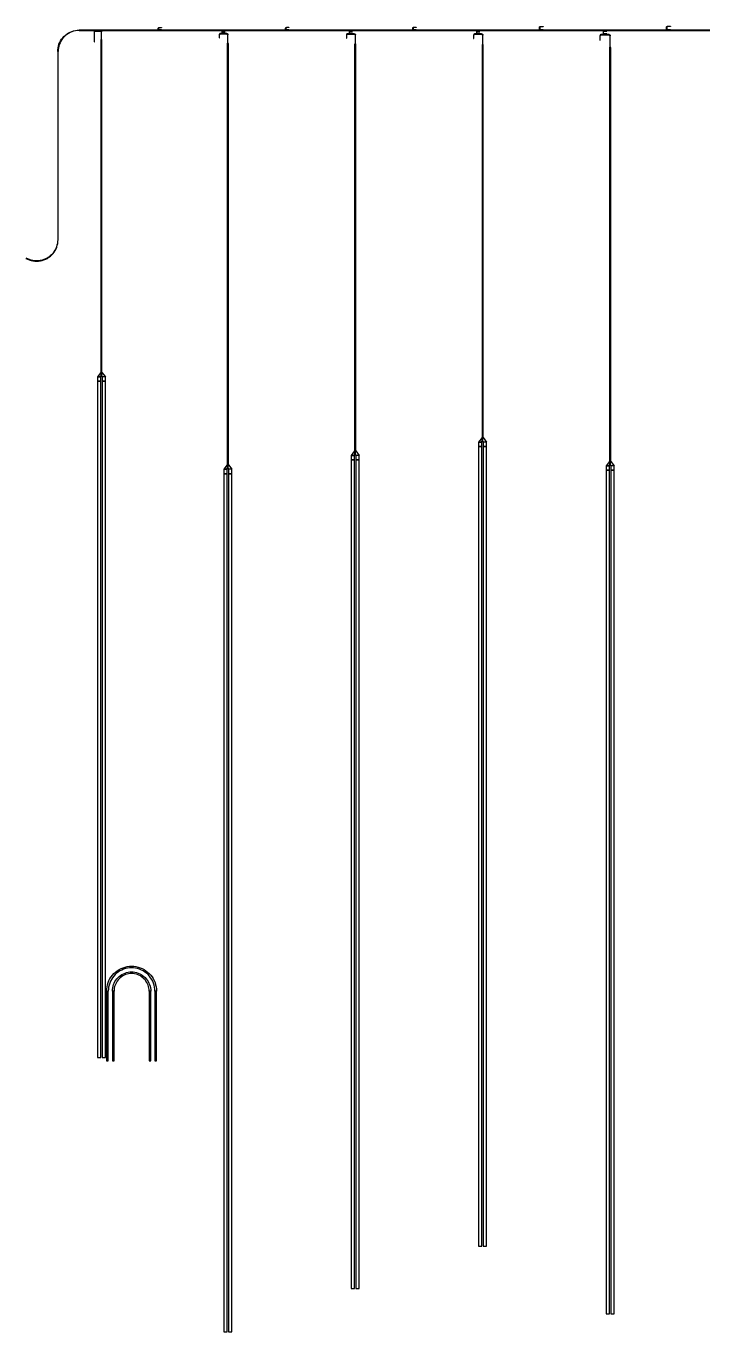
# Model space of a CAD drawing. Extents: x 0 to 42, y 0 to 14.
# Drawn here: x 18.71 to 21.9, y 5.62 to 11.77 of the extents above; entities that cross this region are included whole.
import ezdxf

# ---------------------------------------------------------------- set-up
doc = ezdxf.new("R2010")
doc.units = 0
doc.layers.add('MSgnd', color=3, linetype='CONTINUOUS')

msp = doc.modelspace()

# ---------------------------------------------------------------- linework, layer by layer
at = {"layer": 'MSgnd', "linetype": 'CONTINUOUS'}
for points in [[(18.962, 11.7492), (18.953354, 11.748823), (18.944774, 11.747693), (18.936325, 11.74582), (18.928072, 11.743218), (18.920076, 11.739906), (18.9124, 11.73591), (18.905101, 11.73126), (18.898235, 11.725992), (18.891855, 11.720145), (18.886008, 11.713765), (18.88074, 11.706899), (18.87609, 11.6996), (18.872094, 11.691924), (18.868782, 11.683928), (18.86618, 11.675675), (18.864307, 11.667226), (18.863177, 11.658646), (18.8628, 11.65), (18.8612, 11.65), (18.861584, 11.658785), (18.862731, 11.667504), (18.864635, 11.676089), (18.867279, 11.684476), (18.870644, 11.6926), (18.874705, 11.7004), (18.879429, 11.707817), (18.884783, 11.714793), (18.890724, 11.721276), (18.897207, 11.727217), (18.904183, 11.732571), (18.9116, 11.737295), (18.9194, 11.741356), (18.927524, 11.744721), (18.935911, 11.747365), (18.944496, 11.749269), (18.953215, 11.750416), (18.962, 11.7508), (18.962, 11.7492)], [(18.962, 11.7492), (19.062, 11.7492), (19.062, 11.7508), (18.962, 11.7508), (18.962, 11.7492)], [(19.0341, 11.7429), (19.034115, 11.74324), (19.034159, 11.743577), (19.034233, 11.743909), (19.034335, 11.744234), (19.034465, 11.744548), (19.034623, 11.74485), (19.034805, 11.745137), (19.035012, 11.745407), (19.035242, 11.745658), (19.035493, 11.745888), (19.035763, 11.746095), (19.03605, 11.746277), (19.036352, 11.746435), (19.036666, 11.746565), (19.036991, 11.746667), (19.037323, 11.746741), (19.03766, 11.746785), (19.038, 11.7468), (19.038, 11.7484), (19.037521, 11.748379), (19.037045, 11.748316), (19.036576, 11.748213), (19.036119, 11.748068), (19.035676, 11.747885), (19.03525, 11.747663), (19.034845, 11.747405), (19.034465, 11.747113), (19.034111, 11.746789), (19.033787, 11.746435), (19.033495, 11.746055), (19.033237, 11.74565), (19.033015, 11.745224), (19.032832, 11.744781), (19.032687, 11.744324), (19.032584, 11.743855), (19.032521, 11.743379), (19.0325, 11.7429), (19.0341, 11.7429)], [(19.0325, 11.7429), (19.0325, 11.7059), (19.0341, 11.7059), (19.0341, 11.7429), (19.0325, 11.7429)], [(19.062, 11.7484), (19.038, 11.7484), (19.038, 11.7468), (19.062, 11.7468), (19.062, 11.7484)], [(19.062, 11.7492), (19.662, 11.7492), (19.662, 11.7508), (19.062, 11.7508), (19.062, 11.7492)], [(19.0659, 11.7429), (19.065885, 11.74324), (19.065841, 11.743577), (19.065767, 11.743909), (19.065665, 11.744234), (19.065535, 11.744548), (19.065377, 11.74485), (19.065195, 11.745137), (19.064988, 11.745407), (19.064758, 11.745658), (19.064507, 11.745888), (19.064237, 11.746095), (19.06395, 11.746277), (19.063648, 11.746435), (19.063334, 11.746565), (19.063009, 11.746667), (19.062677, 11.746741), (19.06234, 11.746785), (19.062, 11.7468), (19.062, 11.7484), (19.062479, 11.748379), (19.062955, 11.748316), (19.063424, 11.748213), (19.063881, 11.748068), (19.064324, 11.747885), (19.06475, 11.747663), (19.065155, 11.747405), (19.065535, 11.747113), (19.065889, 11.746789), (19.066213, 11.746435), (19.066505, 11.746055), (19.066763, 11.74565), (19.066985, 11.745224), (19.067168, 11.744781), (19.067313, 11.744324), (19.067416, 11.743855), (19.067479, 11.743379), (19.0675, 11.7429), (19.0659, 11.7429)], [(19.0659, 11.7429), (19.0659, 11.7089), (19.0675, 11.7089), (19.0675, 11.7429), (19.0659, 11.7429)], [(19.340178, 11.762267), (19.339838, 11.762252), (19.339501, 11.762208), (19.339169, 11.762134), (19.338845, 11.762032), (19.33853, 11.761901), (19.338228, 11.761744), (19.337941, 11.761561), (19.337672, 11.761354), (19.337421, 11.761124), (19.337191, 11.760874), (19.336984, 11.760604), (19.336801, 11.760317), (19.336644, 11.760015), (19.336514, 11.759701), (19.336411, 11.759376), (19.336338, 11.759044), (19.336293, 11.758707), (19.336278, 11.758367), (19.334678, 11.758367), (19.334699, 11.758846), (19.334762, 11.759322), (19.334866, 11.75979), (19.33501, 11.760248), (19.335194, 11.760691), (19.335415, 11.761117), (19.335673, 11.761521), (19.335965, 11.761902), (19.336289, 11.762256), (19.336643, 11.76258), (19.337024, 11.762872), (19.337428, 11.76313), (19.337854, 11.763351), (19.338297, 11.763535), (19.338755, 11.763679), (19.339223, 11.763783), (19.339699, 11.763846), (19.340178, 11.763867), (19.340178, 11.762267)], [(19.334678, 11.7574), (19.334678, 11.758367), (19.336278, 11.758367), (19.336278, 11.7574), (19.334678, 11.7574)], [(19.336278, 11.7574), (19.336293, 11.75706), (19.336338, 11.756723), (19.336411, 11.756391), (19.336514, 11.756066), (19.336644, 11.755752), (19.336801, 11.75545), (19.336984, 11.755163), (19.337191, 11.754893), (19.337421, 11.754642), (19.337672, 11.754412), (19.337941, 11.754205), (19.338228, 11.754023), (19.33853, 11.753865), (19.338845, 11.753735), (19.339169, 11.753633), (19.339501, 11.753559), (19.339838, 11.753515), (19.340178, 11.7535), (19.340178, 11.7519), (19.339699, 11.751921), (19.339223, 11.751984), (19.338755, 11.752087), (19.338297, 11.752232), (19.337854, 11.752415), (19.337428, 11.752637), (19.337024, 11.752895), (19.336643, 11.753187), (19.336289, 11.753511), (19.335965, 11.753865), (19.335673, 11.754245), (19.335415, 11.75465), (19.335194, 11.755076), (19.33501, 11.755519), (19.334866, 11.755976), (19.334762, 11.756445), (19.334699, 11.756921), (19.334678, 11.7574), (19.336278, 11.7574)], [(19.340178, 11.763867), (19.349341, 11.763867), (19.349341, 11.762267), (19.340178, 11.762267), (19.340178, 11.763867)], [(19.349341, 11.7519), (19.340178, 11.7519), (19.340178, 11.7535), (19.349341, 11.7535), (19.349341, 11.7519)], [(19.349341, 11.763867), (19.349541, 11.763867), (19.349541, 11.762267), (19.349341, 11.762267), (19.349341, 11.763867)], [(19.349341, 11.7535), (19.349541, 11.7535), (19.349541, 11.7519), (19.349341, 11.7519), (19.349341, 11.7535)], [(19.636171, 11.7426), (19.636186, 11.74294), (19.63623, 11.743277), (19.636304, 11.743609), (19.636406, 11.743934), (19.636536, 11.744248), (19.636693, 11.74455), (19.636876, 11.744837), (19.637083, 11.745107), (19.637313, 11.745358), (19.637564, 11.745588), (19.637834, 11.745795), (19.638121, 11.745977), (19.638423, 11.746135), (19.638737, 11.746265), (19.639061, 11.746367), (19.639394, 11.746441), (19.639731, 11.746485), (19.640071, 11.7465), (19.640071, 11.7481), (19.639591, 11.748079), (19.639116, 11.748016), (19.638647, 11.747913), (19.63819, 11.747768), (19.637746, 11.747585), (19.637321, 11.747363), (19.636916, 11.747105), (19.636535, 11.746813), (19.636182, 11.746489), (19.635858, 11.746135), (19.635565, 11.745755), (19.635308, 11.74535), (19.635086, 11.744924), (19.634902, 11.744481), (19.634758, 11.744024), (19.634654, 11.743555), (19.634592, 11.743079), (19.634571, 11.7426), (19.636171, 11.7426)], [(19.634571, 11.7426), (19.634571, 11.741448), (19.636171, 11.741448), (19.636171, 11.7426), (19.634571, 11.7426)], [(19.640071, 11.737548), (19.639731, 11.737563), (19.639394, 11.737608), (19.639061, 11.737681), (19.638737, 11.737784), (19.638423, 11.737914), (19.638121, 11.738071), (19.637834, 11.738254), (19.637564, 11.738461), (19.637313, 11.738691), (19.637083, 11.738942), (19.636876, 11.739212), (19.636693, 11.739498), (19.636536, 11.7398), (19.636406, 11.740115), (19.636304, 11.740439), (19.63623, 11.740771), (19.636186, 11.741109), (19.636171, 11.741448), (19.634571, 11.741448), (19.634592, 11.740969), (19.634654, 11.740493), (19.634758, 11.740025), (19.634902, 11.739567), (19.635086, 11.739124), (19.635308, 11.738698), (19.635565, 11.738294), (19.635858, 11.737913), (19.636182, 11.737559), (19.636535, 11.737235), (19.636916, 11.736943), (19.637321, 11.736685), (19.637746, 11.736464), (19.63819, 11.73628), (19.638647, 11.736136), (19.639116, 11.736032), (19.639591, 11.735969), (19.640071, 11.735948), (19.640071, 11.737548)], [(19.649341, 11.7481), (19.640071, 11.7481), (19.640071, 11.7465), (19.649341, 11.7465), (19.649341, 11.7481)], [(19.649341, 11.7465), (19.649541, 11.7465), (19.649541, 11.7481), (19.649341, 11.7481), (19.649341, 11.7465)], [(19.662, 11.7492), (20.262, 11.7492), (20.262, 11.7508), (19.662, 11.7508), (19.662, 11.7492)], [(19.939564, 11.762737), (19.939225, 11.762722), (19.938887, 11.762677), (19.938555, 11.762604), (19.938231, 11.762501), (19.937916, 11.762371), (19.937614, 11.762214), (19.937327, 11.762031), (19.937058, 11.761824), (19.936807, 11.761594), (19.936577, 11.761343), (19.93637, 11.761074), (19.936187, 11.760787), (19.93603, 11.760485), (19.9359, 11.76017), (19.935797, 11.759846), (19.935724, 11.759514), (19.935679, 11.759176), (19.935664, 11.758837), (19.934064, 11.758837), (19.934085, 11.759316), (19.934148, 11.759792), (19.934252, 11.76026), (19.934396, 11.760718), (19.93458, 11.761161), (19.934801, 11.761587), (19.935059, 11.761991), (19.935351, 11.762372), (19.935675, 11.762726), (19.936029, 11.76305), (19.93641, 11.763342), (19.936814, 11.7636), (19.93724, 11.763821), (19.937683, 11.764005), (19.938141, 11.764149), (19.938609, 11.764253), (19.939085, 11.764316), (19.939564, 11.764337), (19.939564, 11.762737)], [(19.934064, 11.7574), (19.934064, 11.758837), (19.935664, 11.758837), (19.935664, 11.7574), (19.934064, 11.7574)], [(19.935664, 11.7574), (19.935679, 11.75706), (19.935724, 11.756723), (19.935797, 11.756391), (19.9359, 11.756066), (19.93603, 11.755752), (19.936187, 11.75545), (19.93637, 11.755163), (19.936577, 11.754893), (19.936807, 11.754642), (19.937058, 11.754412), (19.937327, 11.754205), (19.937614, 11.754023), (19.937916, 11.753865), (19.938231, 11.753735), (19.938555, 11.753633), (19.938887, 11.753559), (19.939225, 11.753515), (19.939564, 11.7535), (19.939564, 11.7519), (19.939085, 11.751921), (19.938609, 11.751984), (19.938141, 11.752087), (19.937683, 11.752232), (19.93724, 11.752415), (19.936814, 11.752637), (19.93641, 11.752895), (19.936029, 11.753187), (19.935675, 11.753511), (19.935351, 11.753865), (19.935059, 11.754245), (19.934801, 11.75465), (19.93458, 11.755076), (19.934396, 11.755519), (19.934252, 11.755976), (19.934148, 11.756445), (19.934085, 11.756921), (19.934064, 11.7574), (19.935664, 11.7574)], [(19.939564, 11.764337), (19.949001, 11.764337), (19.949001, 11.762737), (19.939564, 11.762737), (19.939564, 11.764337)], [(19.949001, 11.7519), (19.939564, 11.7519), (19.939564, 11.7535), (19.949001, 11.7535), (19.949001, 11.7519)], [(19.949001, 11.764337), (19.949201, 11.764337), (19.949201, 11.762737), (19.949001, 11.762737), (19.949001, 11.764337)], [(19.949001, 11.7535), (19.949201, 11.7535), (19.949201, 11.7519), (19.949001, 11.7519), (19.949001, 11.7535)], [(20.235434, 11.7426), (20.235449, 11.74294), (20.235493, 11.743277), (20.235567, 11.743609), (20.235669, 11.743934), (20.235799, 11.744248), (20.235956, 11.74455), (20.236139, 11.744837), (20.236346, 11.745107), (20.236576, 11.745358), (20.236827, 11.745588), (20.237097, 11.745795), (20.237384, 11.745977), (20.237686, 11.746135), (20.238, 11.746265), (20.238325, 11.746367), (20.238657, 11.746441), (20.238994, 11.746485), (20.239334, 11.7465), (20.239334, 11.7481), (20.238855, 11.748079), (20.238379, 11.748016), (20.23791, 11.747913), (20.237453, 11.747768), (20.23701, 11.747585), (20.236584, 11.747363), (20.236179, 11.747105), (20.235799, 11.746813), (20.235445, 11.746489), (20.235121, 11.746135), (20.234829, 11.745755), (20.234571, 11.74535), (20.234349, 11.744924), (20.234166, 11.744481), (20.234021, 11.744024), (20.233918, 11.743555), (20.233855, 11.743079), (20.233834, 11.7426), (20.235434, 11.7426)], [(20.233834, 11.7426), (20.233834, 11.740768), (20.235434, 11.740768), (20.235434, 11.7426), (20.233834, 11.7426)], [(20.239334, 11.736868), (20.238994, 11.736883), (20.238657, 11.736927), (20.238325, 11.737001), (20.238, 11.737103), (20.237686, 11.737233), (20.237384, 11.73739), (20.237097, 11.737573), (20.236827, 11.73778), (20.236576, 11.73801), (20.236346, 11.738261), (20.236139, 11.738531), (20.235956, 11.738818), (20.235799, 11.73912), (20.235669, 11.739434), (20.235567, 11.739758), (20.235493, 11.740091), (20.235449, 11.740428), (20.235434, 11.740768), (20.233834, 11.740768), (20.233855, 11.740288), (20.233918, 11.739813), (20.234021, 11.739344), (20.234166, 11.738887), (20.234349, 11.738443), (20.234571, 11.738018), (20.234829, 11.737613), (20.235121, 11.737232), (20.235445, 11.736879), (20.235799, 11.736555), (20.236179, 11.736262), (20.236584, 11.736005), (20.23701, 11.735783), (20.237453, 11.735599), (20.23791, 11.735455), (20.238379, 11.735351), (20.238855, 11.735289), (20.239334, 11.735268), (20.239334, 11.736868)], [(20.249001, 11.7481), (20.239334, 11.7481), (20.239334, 11.7465), (20.249001, 11.7465), (20.249001, 11.7481)], [(20.249001, 11.7465), (20.249201, 11.7465), (20.249201, 11.7481), (20.249001, 11.7481), (20.249001, 11.7465)], [(20.262, 11.7492), (20.862, 11.7492), (20.862, 11.7508), (20.262, 11.7508), (20.262, 11.7492)], [(20.538661, 11.763654), (20.538321, 11.763639), (20.537984, 11.763594), (20.537652, 11.763521), (20.537327, 11.763418), (20.537013, 11.763288), (20.536711, 11.763131), (20.536424, 11.762948), (20.536154, 11.762741), (20.535903, 11.762511), (20.535673, 11.76226), (20.535466, 11.761991), (20.535283, 11.761704), (20.535126, 11.761402), (20.534996, 11.761087), (20.534894, 11.760763), (20.53482, 11.760431), (20.534776, 11.760093), (20.534761, 11.759754), (20.533161, 11.759754), (20.533182, 11.760233), (20.533245, 11.760709), (20.533348, 11.761177), (20.533493, 11.761635), (20.533676, 11.762078), (20.533898, 11.762504), (20.534156, 11.762908), (20.534448, 11.763289), (20.534772, 11.763643), (20.535126, 11.763967), (20.535506, 11.764259), (20.535911, 11.764517), (20.536337, 11.764738), (20.53678, 11.764922), (20.537237, 11.765066), (20.537706, 11.76517), (20.538182, 11.765233), (20.538661, 11.765254), (20.538661, 11.763654)], [(20.533161, 11.7574), (20.533161, 11.759754), (20.534761, 11.759754), (20.534761, 11.7574), (20.533161, 11.7574)], [(20.534761, 11.7574), (20.534776, 11.75706), (20.53482, 11.756723), (20.534894, 11.756391), (20.534996, 11.756066), (20.535126, 11.755752), (20.535283, 11.75545), (20.535466, 11.755163), (20.535673, 11.754893), (20.535903, 11.754642), (20.536154, 11.754412), (20.536424, 11.754205), (20.536711, 11.754023), (20.537013, 11.753865), (20.537327, 11.753735), (20.537652, 11.753633), (20.537984, 11.753559), (20.538321, 11.753515), (20.538661, 11.7535), (20.538661, 11.7519), (20.538182, 11.751921), (20.537706, 11.751984), (20.537237, 11.752087), (20.53678, 11.752232), (20.536337, 11.752415), (20.535911, 11.752637), (20.535506, 11.752895), (20.535126, 11.753187), (20.534772, 11.753511), (20.534448, 11.753865), (20.534156, 11.754245), (20.533898, 11.75465), (20.533676, 11.755076), (20.533493, 11.755519), (20.533348, 11.755976), (20.533245, 11.756445), (20.533182, 11.756921), (20.533161, 11.7574), (20.534761, 11.7574)], [(20.538661, 11.765254), (20.548632, 11.765254), (20.548632, 11.763654), (20.538661, 11.763654), (20.538661, 11.765254)], [(20.548632, 11.7519), (20.538661, 11.7519), (20.538661, 11.7535), (20.548632, 11.7535), (20.548632, 11.7519)], [(20.548632, 11.765254), (20.548832, 11.765254), (20.548832, 11.763654), (20.548632, 11.763654), (20.548632, 11.765254)], [(20.548632, 11.7535), (20.548832, 11.7535), (20.548832, 11.7519), (20.548632, 11.7519), (20.548632, 11.7535)], [(20.834634, 11.7426), (20.834649, 11.74294), (20.834694, 11.743277), (20.834767, 11.743609), (20.834869, 11.743934), (20.835, 11.744248), (20.835157, 11.74455), (20.83534, 11.744837), (20.835547, 11.745107), (20.835777, 11.745358), (20.836027, 11.745588), (20.836297, 11.745795), (20.836584, 11.745977), (20.836886, 11.746135), (20.8372, 11.746265), (20.837525, 11.746367), (20.837857, 11.746441), (20.838194, 11.746485), (20.838534, 11.7465), (20.838534, 11.7481), (20.838055, 11.748079), (20.837579, 11.748016), (20.837111, 11.747913), (20.836653, 11.747768), (20.83621, 11.747585), (20.835784, 11.747363), (20.83538, 11.747105), (20.834999, 11.746813), (20.834645, 11.746489), (20.834321, 11.746135), (20.834029, 11.745755), (20.833771, 11.74535), (20.83355, 11.744924), (20.833366, 11.744481), (20.833222, 11.744024), (20.833118, 11.743555), (20.833055, 11.743079), (20.833034, 11.7426), (20.834634, 11.7426)], [(20.833034, 11.7426), (20.833034, 11.740029), (20.834634, 11.740029), (20.834634, 11.7426), (20.833034, 11.7426)], [(20.838534, 11.736129), (20.838194, 11.736144), (20.837857, 11.736188), (20.837525, 11.736262), (20.8372, 11.736364), (20.836886, 11.736494), (20.836584, 11.736651), (20.836297, 11.736834), (20.836027, 11.737041), (20.835777, 11.737271), (20.835547, 11.737522), (20.83534, 11.737792), (20.835157, 11.738079), (20.835, 11.738381), (20.834869, 11.738695), (20.834767, 11.73902), (20.834694, 11.739352), (20.834649, 11.739689), (20.834634, 11.740029), (20.833034, 11.740029), (20.833055, 11.73955), (20.833118, 11.739074), (20.833222, 11.738605), (20.833366, 11.738148), (20.83355, 11.737705), (20.833771, 11.737279), (20.834029, 11.736874), (20.834321, 11.736494), (20.834645, 11.73614), (20.834999, 11.735816), (20.83538, 11.735524), (20.835784, 11.735266), (20.83621, 11.735044), (20.836653, 11.734861), (20.837111, 11.734716), (20.837579, 11.734613), (20.838055, 11.73455), (20.838534, 11.734529), (20.838534, 11.736129)], [(20.848632, 11.7481), (20.838534, 11.7481), (20.838534, 11.7465), (20.848632, 11.7465), (20.848632, 11.7481)], [(20.848632, 11.7465), (20.848832, 11.7465), (20.848832, 11.7481), (20.848632, 11.7481), (20.848632, 11.7465)], [(20.862, 11.7492), (21.462, 11.7492), (21.462, 11.7508), (20.862, 11.7508), (20.862, 11.7492)], [(21.135098, 11.766905), (21.134758, 11.76689), (21.134421, 11.766845), (21.134089, 11.766772), (21.133764, 11.766669), (21.13345, 11.766539), (21.133148, 11.766382), (21.132861, 11.766199), (21.132591, 11.765992), (21.132341, 11.765762), (21.132111, 11.765512), (21.131904, 11.765242), (21.131721, 11.764955), (21.131564, 11.764653), (21.131433, 11.764339), (21.131331, 11.764014), (21.131257, 11.763682), (21.131213, 11.763345), (21.131198, 11.763005), (21.129598, 11.763005), (21.129619, 11.763484), (21.129682, 11.76396), (21.129786, 11.764428), (21.12993, 11.764886), (21.130114, 11.765329), (21.130335, 11.765755), (21.130593, 11.766159), (21.130885, 11.76654), (21.131209, 11.766894), (21.131563, 11.767218), (21.131944, 11.76751), (21.132348, 11.767768), (21.132774, 11.767989), (21.133217, 11.768173), (21.133675, 11.768317), (21.134143, 11.768421), (21.134619, 11.768484), (21.135098, 11.768505), (21.135098, 11.766905)], [(21.129598, 11.7574), (21.129598, 11.763005), (21.131198, 11.763005), (21.131198, 11.7574), (21.129598, 11.7574)], [(21.131198, 11.7574), (21.131213, 11.75706), (21.131257, 11.756723), (21.131331, 11.756391), (21.131433, 11.756066), (21.131564, 11.755752), (21.131721, 11.75545), (21.131904, 11.755163), (21.132111, 11.754893), (21.132341, 11.754642), (21.132591, 11.754412), (21.132861, 11.754205), (21.133148, 11.754023), (21.13345, 11.753865), (21.133764, 11.753735), (21.134089, 11.753633), (21.134421, 11.753559), (21.134758, 11.753515), (21.135098, 11.7535), (21.135098, 11.7519), (21.134619, 11.751921), (21.134143, 11.751984), (21.133675, 11.752087), (21.133217, 11.752232), (21.132774, 11.752415), (21.132348, 11.752637), (21.131944, 11.752895), (21.131563, 11.753187), (21.131209, 11.753511), (21.130885, 11.753865), (21.130593, 11.754245), (21.130335, 11.75465), (21.130114, 11.755076), (21.12993, 11.755519), (21.129786, 11.755976), (21.129682, 11.756445), (21.129619, 11.756921), (21.129598, 11.7574), (21.131198, 11.7574)], [(21.135098, 11.768505), (21.146963, 11.768505), (21.146963, 11.766905), (21.135098, 11.766905), (21.135098, 11.768505)], [(21.146963, 11.7519), (21.135098, 11.7519), (21.135098, 11.7535), (21.146963, 11.7535), (21.146963, 11.7519)], [(21.146963, 11.768505), (21.147163, 11.768505), (21.147163, 11.766905), (21.146963, 11.766905), (21.146963, 11.768505)], [(21.146963, 11.7535), (21.147163, 11.7535), (21.147163, 11.7519), (21.146963, 11.7519), (21.146963, 11.7535)], [(21.431021, 11.7426), (21.431036, 11.74294), (21.43108, 11.743277), (21.431154, 11.743609), (21.431256, 11.743934), (21.431386, 11.744248), (21.431543, 11.74455), (21.431726, 11.744837), (21.431933, 11.745107), (21.432163, 11.745358), (21.432414, 11.745588), (21.432684, 11.745795), (21.432971, 11.745977), (21.433273, 11.746135), (21.433587, 11.746265), (21.433911, 11.746367), (21.434244, 11.746441), (21.434581, 11.746485), (21.434921, 11.7465), (21.434921, 11.7481), (21.434441, 11.748079), (21.433966, 11.748016), (21.433497, 11.747913), (21.43304, 11.747768), (21.432596, 11.747585), (21.432171, 11.747363), (21.431766, 11.747105), (21.431385, 11.746813), (21.431032, 11.746489), (21.430708, 11.746135), (21.430415, 11.745755), (21.430158, 11.74535), (21.429936, 11.744924), (21.429752, 11.744481), (21.429608, 11.744024), (21.429504, 11.743555), (21.429442, 11.743079), (21.429421, 11.7426), (21.431021, 11.7426)], [(21.429421, 11.7426), (21.429421, 11.736691), (21.431021, 11.736691), (21.431021, 11.7426), (21.429421, 11.7426)], [(21.446963, 11.7481), (21.434921, 11.7481), (21.434921, 11.7465), (21.446963, 11.7465), (21.446963, 11.7481)], [(21.446963, 11.7465), (21.447163, 11.7465), (21.447163, 11.7481), (21.446963, 11.7481), (21.446963, 11.7465)], [(21.462, 11.7492), (22.062, 11.7492), (22.062, 11.7508), (21.462, 11.7508), (21.462, 11.7492)], [(21.733591, 11.768246), (21.733251, 11.768231), (21.732914, 11.768187), (21.732581, 11.768113), (21.732257, 11.768011), (21.731943, 11.767881), (21.731641, 11.767724), (21.731354, 11.767541), (21.731084, 11.767334), (21.730833, 11.767104), (21.730603, 11.766853), (21.730396, 11.766583), (21.730213, 11.766296), (21.730056, 11.765994), (21.729926, 11.76568), (21.729824, 11.765356), (21.72975, 11.765023), (21.729706, 11.764686), (21.729691, 11.764346), (21.728091, 11.764346), (21.728112, 11.764826), (21.728174, 11.765301), (21.728278, 11.76577), (21.728422, 11.766227), (21.728606, 11.766671), (21.728828, 11.767096), (21.729085, 11.767501), (21.729378, 11.767882), (21.729702, 11.768235), (21.730055, 11.768559), (21.730436, 11.768852), (21.730841, 11.769109), (21.731266, 11.769331), (21.73171, 11.769515), (21.732167, 11.769659), (21.732636, 11.769763), (21.733111, 11.769825), (21.733591, 11.769846), (21.733591, 11.768246)], [(21.728091, 11.7574), (21.728091, 11.764346), (21.729691, 11.764346), (21.729691, 11.7574), (21.728091, 11.7574)], [(21.729691, 11.7574), (21.729706, 11.75706), (21.72975, 11.756723), (21.729824, 11.756391), (21.729926, 11.756066), (21.730056, 11.755752), (21.730213, 11.75545), (21.730396, 11.755163), (21.730603, 11.754893), (21.730833, 11.754642), (21.731084, 11.754412), (21.731354, 11.754205), (21.731641, 11.754023), (21.731943, 11.753865), (21.732257, 11.753735), (21.732581, 11.753633), (21.732914, 11.753559), (21.733251, 11.753515), (21.733591, 11.7535), (21.733591, 11.7519), (21.733111, 11.751921), (21.732636, 11.751984), (21.732167, 11.752087), (21.73171, 11.752232), (21.731266, 11.752415), (21.730841, 11.752637), (21.730436, 11.752895), (21.730055, 11.753187), (21.729702, 11.753511), (21.729378, 11.753865), (21.729085, 11.754245), (21.728828, 11.75465), (21.728606, 11.755076), (21.728422, 11.755519), (21.728278, 11.755976), (21.728174, 11.756445), (21.728112, 11.756921), (21.728091, 11.7574), (21.729691, 11.7574)], [(21.733591, 11.769846), (21.746237, 11.769846), (21.746237, 11.768246), (21.733591, 11.768246), (21.733591, 11.769846)], [(21.746237, 11.7519), (21.733591, 11.7519), (21.733591, 11.7535), (21.746237, 11.7535), (21.746237, 11.7519)], [(21.746237, 11.769846), (21.746437, 11.769846), (21.746437, 11.768246), (21.746237, 11.768246), (21.746237, 11.769846)], [(21.746237, 11.7535), (21.746437, 11.7535), (21.746437, 11.7519), (21.746237, 11.7519), (21.746237, 11.7535)], [(19.0325, 11.7059), (19.0325, 11.6959), (19.0341, 11.6959), (19.0341, 11.7059), (19.0325, 11.7059)], [(19.0659, 11.7089), (19.0637, 11.7039), (19.0697, 11.7039), (19.0675, 11.7089), (19.0659, 11.7089)], [(19.0637, 11.7039), (19.0637, 11.6969), (19.0697, 11.6969), (19.0697, 11.7039), (19.0637, 11.7039)], [(19.0637, 11.6969), (19.0637, 10.140095), (19.0697, 10.140095), (19.0697, 11.6969), (19.0637, 11.6969)], [(19.0657, 11.7039), (19.0657, 11.6969), (19.0677, 11.6969), (19.0677, 11.7039), (19.0657, 11.7039)], [(19.0659, 11.7089), (19.0658, 11.7039), (19.0676, 11.7039), (19.0675, 11.7089), (19.0659, 11.7089)], [(19.623512, 11.729348), (19.623527, 11.729688), (19.623572, 11.730026), (19.623645, 11.730358), (19.623747, 11.730682), (19.623878, 11.730997), (19.624035, 11.731298), (19.624218, 11.731585), (19.624425, 11.731855), (19.624655, 11.732106), (19.624905, 11.732336), (19.625175, 11.732543), (19.625462, 11.732726), (19.625764, 11.732883), (19.626078, 11.733013), (19.626403, 11.733116), (19.626735, 11.733189), (19.627072, 11.733234), (19.627412, 11.733248), (19.627412, 11.734848), (19.626933, 11.734828), (19.626457, 11.734765), (19.625989, 11.734661), (19.625531, 11.734517), (19.625088, 11.734333), (19.624662, 11.734112), (19.624258, 11.733854), (19.623877, 11.733562), (19.623523, 11.733238), (19.623199, 11.732884), (19.622907, 11.732503), (19.622649, 11.732098), (19.622428, 11.731673), (19.622244, 11.73123), (19.6221, 11.730772), (19.621996, 11.730304), (19.621933, 11.729828), (19.621912, 11.729348), (19.623512, 11.729348)], [(19.621912, 11.729348), (19.621912, 11.724202), (19.623512, 11.724202), (19.623512, 11.729348), (19.621912, 11.729348)], [(19.621912, 11.724202), (19.621912, 11.714202), (19.623512, 11.714202), (19.623512, 11.724202), (19.621912, 11.724202)], [(19.649341, 11.734848), (19.627412, 11.734848), (19.627412, 11.733248), (19.649341, 11.733248), (19.649341, 11.734848)], [(19.640071, 11.735948), (19.649341, 11.735948), (19.649341, 11.737548), (19.640071, 11.737548), (19.640071, 11.735948)], [(19.649341, 11.735948), (19.649541, 11.735948), (19.649541, 11.737548), (19.649341, 11.737548), (19.649341, 11.735948)], [(19.649341, 11.733248), (19.6573, 11.733248), (19.6573, 11.734848), (19.649341, 11.734848), (19.649341, 11.733248)], [(19.6612, 11.729348), (19.661185, 11.729688), (19.661141, 11.730026), (19.661067, 11.730358), (19.660965, 11.730682), (19.660835, 11.730997), (19.660677, 11.731298), (19.660495, 11.731585), (19.660288, 11.731855), (19.660058, 11.732106), (19.659807, 11.732336), (19.659537, 11.732543), (19.65925, 11.732726), (19.658948, 11.732883), (19.658634, 11.733013), (19.658309, 11.733116), (19.657977, 11.733189), (19.65764, 11.733234), (19.6573, 11.733248), (19.6573, 11.734848), (19.657779, 11.734828), (19.658255, 11.734765), (19.658724, 11.734661), (19.659181, 11.734517), (19.659624, 11.734333), (19.66005, 11.734112), (19.660455, 11.733854), (19.660835, 11.733562), (19.661189, 11.733238), (19.661513, 11.732884), (19.661805, 11.732503), (19.662063, 11.732098), (19.662285, 11.731673), (19.662468, 11.73123), (19.662613, 11.730772), (19.662716, 11.730304), (19.662779, 11.729828), (19.6628, 11.729348), (19.6612, 11.729348)], [(19.6612, 11.690693), (19.659, 11.685693), (19.665, 11.685693), (19.6628, 11.690693), (19.6612, 11.690693)], [(19.659, 11.685693), (19.659, 11.678693), (19.665, 11.678693), (19.665, 11.685693), (19.659, 11.685693)], [(19.659, 11.678693), (19.659, 9.705286), (19.665, 9.705286), (19.665, 11.678693), (19.659, 11.678693)], [(19.661, 11.685693), (19.661, 11.678693), (19.663, 11.678693), (19.663, 11.685693), (19.661, 11.685693)], [(19.6612, 11.690693), (19.6611, 11.685693), (19.6629, 11.685693), (19.6628, 11.690693), (19.6612, 11.690693)], [(19.6612, 11.729348), (19.6612, 11.690693), (19.6628, 11.690693), (19.6628, 11.729348), (19.6612, 11.729348)], [(20.222435, 11.728668), (20.22245, 11.729008), (20.222494, 11.729345), (20.222568, 11.729677), (20.22267, 11.730002), (20.222801, 11.730316), (20.222958, 11.730618), (20.22314, 11.730905), (20.223348, 11.731175), (20.223577, 11.731426), (20.223828, 11.731655), (20.224098, 11.731862), (20.224385, 11.732045), (20.224687, 11.732202), (20.225001, 11.732333), (20.225326, 11.732435), (20.225658, 11.732509), (20.225995, 11.732553), (20.226335, 11.732568), (20.226335, 11.734168), (20.225856, 11.734147), (20.22538, 11.734084), (20.224912, 11.73398), (20.224454, 11.733836), (20.224011, 11.733652), (20.223585, 11.733431), (20.22318, 11.733173), (20.2228, 11.732881), (20.222446, 11.732557), (20.222122, 11.732203), (20.22183, 11.731822), (20.221572, 11.731418), (20.22135, 11.730992), (20.221167, 11.730549), (20.221023, 11.730091), (20.220919, 11.729623), (20.220856, 11.729147), (20.220835, 11.728668), (20.222435, 11.728668)], [(20.220835, 11.728668), (20.220835, 11.722785), (20.222435, 11.722785), (20.222435, 11.728668), (20.220835, 11.728668)], [(20.220835, 11.722785), (20.220835, 11.712785), (20.222435, 11.712785), (20.222435, 11.722785), (20.220835, 11.722785)], [(20.249001, 11.734168), (20.226335, 11.734168), (20.226335, 11.732568), (20.249001, 11.732568), (20.249001, 11.734168)], [(20.239334, 11.735268), (20.249001, 11.735268), (20.249001, 11.736868), (20.239334, 11.736868), (20.239334, 11.735268)], [(20.249001, 11.735268), (20.249201, 11.735268), (20.249201, 11.736868), (20.249001, 11.736868), (20.249001, 11.735268)], [(20.249001, 11.732568), (20.2573, 11.732568), (20.2573, 11.734168), (20.249001, 11.734168), (20.249001, 11.732568)], [(20.2612, 11.728668), (20.261185, 11.729008), (20.261141, 11.729345), (20.261067, 11.729677), (20.260965, 11.730002), (20.260835, 11.730316), (20.260677, 11.730618), (20.260495, 11.730905), (20.260288, 11.731175), (20.260058, 11.731426), (20.259807, 11.731655), (20.259537, 11.731862), (20.25925, 11.732045), (20.258948, 11.732202), (20.258634, 11.732333), (20.258309, 11.732435), (20.257977, 11.732509), (20.25764, 11.732553), (20.2573, 11.732568), (20.2573, 11.734168), (20.257779, 11.734147), (20.258255, 11.734084), (20.258724, 11.73398), (20.259181, 11.733836), (20.259624, 11.733652), (20.26005, 11.733431), (20.260455, 11.733173), (20.260835, 11.732881), (20.261189, 11.732557), (20.261513, 11.732203), (20.261805, 11.731822), (20.262063, 11.731418), (20.262285, 11.730992), (20.262468, 11.730549), (20.262613, 11.730091), (20.262716, 11.729623), (20.262779, 11.729147), (20.2628, 11.728668), (20.2612, 11.728668)], [(20.2612, 11.688142), (20.259, 11.683142), (20.265, 11.683142), (20.2628, 11.688142), (20.2612, 11.688142)], [(20.259, 11.683142), (20.259, 11.676142), (20.265, 11.676142), (20.265, 11.683142), (20.259, 11.683142)], [(20.261, 11.683142), (20.261, 11.676142), (20.263, 11.676142), (20.263, 11.683142), (20.261, 11.683142)], [(20.2612, 11.688142), (20.2611, 11.683142), (20.2629, 11.683142), (20.2628, 11.688142), (20.2612, 11.688142)], [(20.2612, 11.728668), (20.2612, 11.688142), (20.2628, 11.688142), (20.2628, 11.728668), (20.2612, 11.728668)], [(20.821266, 11.727929), (20.821281, 11.728269), (20.821325, 11.728606), (20.821399, 11.728938), (20.821501, 11.729263), (20.821631, 11.729577), (20.821789, 11.729879), (20.821971, 11.730166), (20.822178, 11.730436), (20.822408, 11.730687), (20.822659, 11.730917), (20.822929, 11.731124), (20.823216, 11.731306), (20.823518, 11.731464), (20.823832, 11.731594), (20.824157, 11.731696), (20.824489, 11.73177), (20.824826, 11.731814), (20.825166, 11.731829), (20.825166, 11.733429), (20.824687, 11.733408), (20.824211, 11.733345), (20.823743, 11.733242), (20.823285, 11.733097), (20.822842, 11.732914), (20.822416, 11.732692), (20.822011, 11.732434), (20.821631, 11.732142), (20.821277, 11.731818), (20.820953, 11.731464), (20.820661, 11.731084), (20.820403, 11.730679), (20.820181, 11.730253), (20.819998, 11.72981), (20.819853, 11.729352), (20.81975, 11.728884), (20.819687, 11.728408), (20.819666, 11.727929), (20.821266, 11.727929)], [(20.819666, 11.727929), (20.819666, 11.721246), (20.821266, 11.721246), (20.821266, 11.727929), (20.819666, 11.727929)], [(20.819666, 11.721246), (20.819666, 11.711246), (20.821266, 11.711246), (20.821266, 11.721246), (20.819666, 11.721246)], [(20.848632, 11.733429), (20.825166, 11.733429), (20.825166, 11.731829), (20.848632, 11.731829), (20.848632, 11.733429)], [(20.838534, 11.734529), (20.848632, 11.734529), (20.848632, 11.736129), (20.838534, 11.736129), (20.838534, 11.734529)], [(20.848632, 11.734529), (20.848832, 11.734529), (20.848832, 11.736129), (20.848632, 11.736129), (20.848632, 11.734529)], [(20.848632, 11.731829), (20.8573, 11.731829), (20.8573, 11.733429), (20.848632, 11.733429), (20.848632, 11.731829)], [(20.8612, 11.727929), (20.861185, 11.728269), (20.861141, 11.728606), (20.861067, 11.728938), (20.860965, 11.729263), (20.860835, 11.729577), (20.860677, 11.729879), (20.860495, 11.730166), (20.860288, 11.730436), (20.860058, 11.730687), (20.859807, 11.730917), (20.859537, 11.731124), (20.85925, 11.731306), (20.858948, 11.731464), (20.858634, 11.731594), (20.858309, 11.731696), (20.857977, 11.73177), (20.85764, 11.731814), (20.8573, 11.731829), (20.8573, 11.733429), (20.857779, 11.733408), (20.858255, 11.733345), (20.858724, 11.733242), (20.859181, 11.733097), (20.859624, 11.732914), (20.86005, 11.732692), (20.860455, 11.732434), (20.860835, 11.732142), (20.861189, 11.731818), (20.861513, 11.731464), (20.861805, 11.731084), (20.862063, 11.730679), (20.862285, 11.730253), (20.862468, 11.72981), (20.862613, 11.729352), (20.862716, 11.728884), (20.862779, 11.728408), (20.8628, 11.727929), (20.8612, 11.727929)], [(20.8612, 11.685374), (20.859, 11.680374), (20.865, 11.680374), (20.8628, 11.685374), (20.8612, 11.685374)], [(20.859, 11.680374), (20.859, 11.673374), (20.865, 11.673374), (20.865, 11.680374), (20.859, 11.680374)], [(20.861, 11.680374), (20.861, 11.673374), (20.863, 11.673374), (20.863, 11.680374), (20.861, 11.680374)], [(20.8612, 11.685374), (20.8611, 11.680374), (20.8629, 11.680374), (20.8628, 11.685374), (20.8612, 11.685374)], [(20.8612, 11.727929), (20.8612, 11.685374), (20.8628, 11.685374), (20.8628, 11.727929), (20.8612, 11.727929)], [(21.415983, 11.724591), (21.415998, 11.724931), (21.416043, 11.725268), (21.416116, 11.7256), (21.416219, 11.725925), (21.416349, 11.726239), (21.416506, 11.726541), (21.416689, 11.726828), (21.416896, 11.727098), (21.417126, 11.727348), (21.417377, 11.727578), (21.417646, 11.727785), (21.417933, 11.727968), (21.418235, 11.728125), (21.41855, 11.728256), (21.418874, 11.728358), (21.419206, 11.728431), (21.419544, 11.728476), (21.419883, 11.728491), (21.419883, 11.730091), (21.419404, 11.73007), (21.418928, 11.730007), (21.41846, 11.729903), (21.418002, 11.729759), (21.417559, 11.729575), (21.417133, 11.729354), (21.416729, 11.729096), (21.416348, 11.728804), (21.415994, 11.72848), (21.41567, 11.728126), (21.415378, 11.727745), (21.41512, 11.727341), (21.414899, 11.726915), (21.414715, 11.726472), (21.414571, 11.726014), (21.414467, 11.725546), (21.414404, 11.72507), (21.414383, 11.724591), (21.415983, 11.724591)], [(21.414383, 11.724591), (21.414383, 11.714294), (21.415983, 11.714294), (21.415983, 11.724591), (21.414383, 11.724591)], [(21.414383, 11.714294), (21.414383, 11.704294), (21.415983, 11.704294), (21.415983, 11.714294), (21.414383, 11.714294)], [(21.446963, 11.730091), (21.419883, 11.730091), (21.419883, 11.728491), (21.446963, 11.728491), (21.446963, 11.730091)], [(21.434921, 11.732791), (21.434581, 11.732806), (21.434244, 11.73285), (21.433911, 11.732924), (21.433587, 11.733026), (21.433273, 11.733156), (21.432971, 11.733313), (21.432684, 11.733496), (21.432414, 11.733703), (21.432163, 11.733933), (21.431933, 11.734184), (21.431726, 11.734454), (21.431543, 11.734741), (21.431386, 11.735042), (21.431256, 11.735357), (21.431154, 11.735681), (21.43108, 11.736013), (21.431036, 11.736351), (21.431021, 11.736691), (21.429421, 11.736691), (21.429442, 11.736211), (21.429504, 11.735736), (21.429608, 11.735267), (21.429752, 11.73481), (21.429936, 11.734366), (21.430158, 11.733941), (21.430415, 11.733536), (21.430708, 11.733155), (21.431032, 11.732802), (21.431385, 11.732477), (21.431766, 11.732185), (21.432171, 11.731928), (21.432596, 11.731706), (21.43304, 11.731522), (21.433497, 11.731378), (21.433966, 11.731274), (21.434441, 11.731212), (21.434921, 11.731191), (21.434921, 11.732791)], [(21.434921, 11.731191), (21.446963, 11.731191), (21.446963, 11.732791), (21.434921, 11.732791), (21.434921, 11.731191)], [(21.446963, 11.731191), (21.447163, 11.731191), (21.447163, 11.732791), (21.446963, 11.732791), (21.446963, 11.731191)], [(21.446963, 11.728491), (21.4573, 11.728491), (21.4573, 11.730091), (21.446963, 11.730091), (21.446963, 11.728491)], [(21.4612, 11.724591), (21.461185, 11.724931), (21.461141, 11.725268), (21.461067, 11.7256), (21.460965, 11.725925), (21.460835, 11.726239), (21.460677, 11.726541), (21.460495, 11.726828), (21.460288, 11.727098), (21.460058, 11.727348), (21.459807, 11.727578), (21.459537, 11.727785), (21.45925, 11.727968), (21.458948, 11.728125), (21.458634, 11.728256), (21.458309, 11.728358), (21.457977, 11.728431), (21.45764, 11.728476), (21.4573, 11.728491), (21.4573, 11.730091), (21.457779, 11.73007), (21.458255, 11.730007), (21.458724, 11.729903), (21.459181, 11.729759), (21.459624, 11.729575), (21.46005, 11.729354), (21.460455, 11.729096), (21.460835, 11.728804), (21.461189, 11.72848), (21.461513, 11.728126), (21.461805, 11.727745), (21.462063, 11.727341), (21.462285, 11.726915), (21.462468, 11.726472), (21.462613, 11.726014), (21.462716, 11.725546), (21.462779, 11.72507), (21.4628, 11.724591), (21.4612, 11.724591)], [(21.4612, 11.724591), (21.4612, 11.672864), (21.4628, 11.672864), (21.4628, 11.724591), (21.4612, 11.724591)], [(18.8628, 10.764159), (18.8628, 11.65), (18.8612, 11.65), (18.8612, 10.764159), (18.8628, 10.764159)], [(20.259, 11.676142), (20.259, 9.770476), (20.265, 9.770476), (20.265, 11.676142), (20.259, 11.676142)], [(20.859, 11.673374), (20.859, 9.833417), (20.865, 9.833417), (20.865, 11.673374), (20.859, 11.673374)], [(21.4612, 11.672864), (21.459, 11.667864), (21.465, 11.667864), (21.4628, 11.672864), (21.4612, 11.672864)], [(21.459, 11.667864), (21.459, 11.660864), (21.465, 11.660864), (21.465, 11.667864), (21.459, 11.667864)], [(21.459, 11.660864), (21.459, 9.721153), (21.465, 9.721153), (21.465, 11.660864), (21.459, 11.660864)], [(21.461, 11.667864), (21.461, 11.660864), (21.463, 11.660864), (21.463, 11.667864), (21.461, 11.667864)], [(21.4612, 11.672864), (21.4611, 11.667864), (21.4629, 11.667864), (21.4628, 11.672864), (21.4612, 11.672864)], [(18.8612, 10.764159), (18.860823, 10.755513), (18.859693, 10.746933), (18.85782, 10.738484), (18.855218, 10.730231), (18.851906, 10.722236), (18.84791, 10.714559), (18.84326, 10.70726), (18.837992, 10.700395), (18.832145, 10.694014), (18.825765, 10.688168), (18.818899, 10.682899), (18.8116, 10.67825), (18.803924, 10.674254), (18.795928, 10.670942), (18.787675, 10.668339), (18.779226, 10.666466), (18.770646, 10.665337), (18.762, 10.664959), (18.762, 10.663359), (18.770785, 10.663743), (18.779504, 10.664891), (18.788089, 10.666794), (18.796476, 10.669438), (18.8046, 10.672803), (18.8124, 10.676864), (18.819817, 10.681589), (18.826793, 10.686942), (18.833276, 10.692883), (18.839217, 10.699366), (18.844571, 10.706343), (18.849295, 10.713759), (18.853356, 10.721559), (18.856721, 10.729684), (18.859365, 10.73807), (18.861269, 10.746656), (18.862416, 10.755374), (18.8628, 10.764159), (18.8612, 10.764159)], [(19.0667, 10.140095), (19.0637, 10.140095), (19.0478, 10.119095), (19.0636, 10.119095), (19.0667, 10.140095)], [(19.0478, 10.119095), (19.0478, 10.098095), (19.0636, 10.098095), (19.0636, 10.119095), (19.0478, 10.119095)], [(19.0478, 10.098095), (19.0478, 6.916007), (19.0636, 6.916007), (19.0636, 10.098095), (19.0478, 10.098095)], [(19.0657, 10.140095), (19.06515, 10.133095), (19.06825, 10.133095), (19.0677, 10.140095), (19.0657, 10.140095)], [(19.0667, 10.140095), (19.0697, 10.140095), (19.0856, 10.119095), (19.0698, 10.119095), (19.0667, 10.140095)], [(19.0698, 10.119095), (19.0698, 10.098095), (19.0856, 10.098095), (19.0856, 10.119095), (19.0698, 10.119095)], [(19.0698, 10.098095), (19.0698, 6.916007), (19.0856, 6.916007), (19.0856, 10.098095), (19.0698, 10.098095)], [(20.862, 9.833417), (20.859, 9.833417), (20.8431, 9.812417), (20.8589, 9.812417), (20.862, 9.833417)], [(20.861, 9.833417), (20.86045, 9.826417), (20.86355, 9.826417), (20.863, 9.833417), (20.861, 9.833417)], [(20.862, 9.833417), (20.865, 9.833417), (20.8809, 9.812417), (20.8651, 9.812417), (20.862, 9.833417)], [(20.8431, 9.812417), (20.8431, 9.791417), (20.8589, 9.791417), (20.8589, 9.812417), (20.8431, 9.812417)], [(20.8431, 9.791417), (20.8431, 6.026751), (20.8589, 6.026751), (20.8589, 9.791417), (20.8431, 9.791417)], [(20.8651, 9.812417), (20.8651, 9.791417), (20.8809, 9.791417), (20.8809, 9.812417), (20.8651, 9.812417)], [(20.8651, 9.791417), (20.8651, 6.026751), (20.8809, 6.026751), (20.8809, 9.791417), (20.8651, 9.791417)], [(20.262, 9.770476), (20.259, 9.770476), (20.2431, 9.749476), (20.2589, 9.749476), (20.262, 9.770476)], [(20.2431, 9.749476), (20.2431, 9.728476), (20.2589, 9.728476), (20.2589, 9.749476), (20.2431, 9.749476)], [(20.2431, 9.728476), (20.2431, 5.828615), (20.2589, 5.828615), (20.2589, 9.728476), (20.2431, 9.728476)], [(20.261, 9.770476), (20.26045, 9.763476), (20.26355, 9.763476), (20.263, 9.770476), (20.261, 9.770476)], [(20.262, 9.770476), (20.265, 9.770476), (20.2809, 9.749476), (20.2651, 9.749476), (20.262, 9.770476)], [(20.2651, 9.749476), (20.2651, 9.728476), (20.2809, 9.728476), (20.2809, 9.749476), (20.2651, 9.749476)], [(20.2651, 9.728476), (20.2651, 5.828615), (20.2809, 5.828615), (20.2809, 9.728476), (20.2651, 9.728476)], [(21.462, 9.721153), (21.459, 9.721153), (21.4431, 9.700153), (21.4589, 9.700153), (21.462, 9.721153)], [(21.461, 9.721153), (21.46045, 9.714153), (21.46355, 9.714153), (21.463, 9.721153), (21.461, 9.721153)], [(21.462, 9.721153), (21.465, 9.721153), (21.4809, 9.700153), (21.4651, 9.700153), (21.462, 9.721153)], [(19.662, 9.705286), (19.659, 9.705286), (19.6431, 9.684286), (19.6589, 9.684286), (19.662, 9.705286)], [(19.6431, 9.684286), (19.6431, 9.663286), (19.6589, 9.663286), (19.6589, 9.684286), (19.6431, 9.684286)], [(19.6431, 9.663286), (19.6431, 5.62405), (19.6589, 5.62405), (19.6589, 9.663286), (19.6431, 9.663286)], [(19.661, 9.705286), (19.66045, 9.698286), (19.66355, 9.698286), (19.663, 9.705286), (19.661, 9.705286)], [(19.662, 9.705286), (19.665, 9.705286), (19.6809, 9.684286), (19.6651, 9.684286), (19.662, 9.705286)], [(19.6651, 9.684286), (19.6651, 9.663286), (19.6809, 9.663286), (19.6809, 9.684286), (19.6651, 9.684286)], [(19.6651, 9.663286), (19.6651, 5.62405), (19.6809, 5.62405), (19.6809, 9.663286), (19.6651, 9.663286)], [(21.4431, 9.700153), (21.4431, 9.679153), (21.4589, 9.679153), (21.4589, 9.700153), (21.4431, 9.700153)], [(21.4431, 9.679153), (21.4431, 5.709246), (21.4589, 5.709246), (21.4589, 9.679153), (21.4431, 9.679153)], [(21.4651, 9.700153), (21.4651, 9.679153), (21.4809, 9.679153), (21.4809, 9.700153), (21.4651, 9.700153)], [(21.4651, 9.679153), (21.4651, 5.709246), (21.4809, 5.709246), (21.4809, 9.679153), (21.4651, 9.679153)], [(19.209, 7.337475), (19.199448, 7.337058), (19.189968, 7.33581), (19.180633, 7.333741), (19.171515, 7.330866), (19.162681, 7.327207), (19.1542, 7.322792), (19.146136, 7.317654), (19.13855, 7.311834), (19.131501, 7.305374), (19.125042, 7.298325), (19.119221, 7.290739), (19.114084, 7.282675), (19.109669, 7.274194), (19.10601, 7.265361), (19.103135, 7.256242), (19.101065, 7.246907), (19.099817, 7.237428), (19.0994, 7.227875), (19.0916, 7.227875), (19.092047, 7.238107), (19.093384, 7.248262), (19.0956, 7.258261), (19.09868, 7.268028), (19.102599, 7.277491), (19.107329, 7.286575), (19.112832, 7.295213), (19.119066, 7.303339), (19.125986, 7.31089), (19.133537, 7.317809), (19.141662, 7.324044), (19.1503, 7.329547), (19.159385, 7.334276), (19.168847, 7.338195), (19.178615, 7.341275), (19.188614, 7.343492), (19.198768, 7.344829), (19.209, 7.345275), (19.209, 7.337475)], [(19.209, 7.310475), (19.201801, 7.310161), (19.194657, 7.30922), (19.187622, 7.307661), (19.180749, 7.305494), (19.174092, 7.302736), (19.1677, 7.299409), (19.161623, 7.295537), (19.155906, 7.291151), (19.150593, 7.286282), (19.145725, 7.28097), (19.141338, 7.275253), (19.137466, 7.269175), (19.134139, 7.262784), (19.131381, 7.256126), (19.129215, 7.249254), (19.127655, 7.242219), (19.126714, 7.235074), (19.1264, 7.227875), (19.1186, 7.227875), (19.118944, 7.235754), (19.119973, 7.243573), (19.12168, 7.251273), (19.124052, 7.258794), (19.12707, 7.26608), (19.130711, 7.273075), (19.134949, 7.279727), (19.13975, 7.285983), (19.145078, 7.291798), (19.150892, 7.297126), (19.157149, 7.301927), (19.1638, 7.306164), (19.170795, 7.309806), (19.178081, 7.312824), (19.185603, 7.315195), (19.193302, 7.316902), (19.201121, 7.317931), (19.209, 7.318275), (19.209, 7.310475)], [(19.3186, 7.227875), (19.318183, 7.237428), (19.316935, 7.246907), (19.314865, 7.256242), (19.31199, 7.265361), (19.308331, 7.274194), (19.303916, 7.282675), (19.298779, 7.290739), (19.292958, 7.298325), (19.286499, 7.305374), (19.27945, 7.311834), (19.271864, 7.317654), (19.2638, 7.322792), (19.255319, 7.327207), (19.246485, 7.330866), (19.237367, 7.333741), (19.228032, 7.33581), (19.218552, 7.337058), (19.209, 7.337475), (19.209, 7.345275), (19.219232, 7.344829), (19.229386, 7.343492), (19.239385, 7.341275), (19.249153, 7.338195), (19.258615, 7.334276), (19.2677, 7.329547), (19.276338, 7.324044), (19.284463, 7.317809), (19.292014, 7.31089), (19.298934, 7.303339), (19.305168, 7.295213), (19.310671, 7.286575), (19.315401, 7.277491), (19.31932, 7.268028), (19.3224, 7.258261), (19.324616, 7.248262), (19.325953, 7.238107), (19.3264, 7.227875), (19.3186, 7.227875)], [(19.2916, 7.227875), (19.291286, 7.235074), (19.290345, 7.242219), (19.288785, 7.249254), (19.286619, 7.256126), (19.283861, 7.262784), (19.280534, 7.269175), (19.276662, 7.275253), (19.272275, 7.28097), (19.267407, 7.286282), (19.262094, 7.291151), (19.256377, 7.295537), (19.2503, 7.299409), (19.243908, 7.302736), (19.237251, 7.305494), (19.230378, 7.307661), (19.223343, 7.30922), (19.216199, 7.310161), (19.209, 7.310475), (19.209, 7.318275), (19.216879, 7.317931), (19.224698, 7.316902), (19.232397, 7.315195), (19.239919, 7.312824), (19.247205, 7.309806), (19.2542, 7.306164), (19.260851, 7.301927), (19.267108, 7.297126), (19.272922, 7.291798), (19.27825, 7.285983), (19.283051, 7.279727), (19.287289, 7.273075), (19.29093, 7.26608), (19.293948, 7.258794), (19.29632, 7.251273), (19.298027, 7.243573), (19.299056, 7.235754), (19.2994, 7.227875), (19.2916, 7.227875)], [(19.0994, 6.900207), (19.0994, 7.227875), (19.0916, 7.227875), (19.0916, 6.900207), (19.0994, 6.900207)], [(19.1264, 6.900207), (19.1264, 7.227875), (19.1186, 7.227875), (19.1186, 6.900207), (19.1264, 6.900207)], [(19.2916, 7.227875), (19.2916, 6.900207), (19.2994, 6.900207), (19.2994, 7.227875), (19.2916, 7.227875)], [(19.3186, 7.227875), (19.3186, 6.900207), (19.3264, 6.900207), (19.3264, 7.227875), (19.3186, 7.227875)]]:
    msp.add_lwpolyline(points, close=True, dxfattribs=at)
msp.add_lwpolyline([(18.7116, 10.676864), (18.7194, 10.672803), (18.727524, 10.669438), (18.735911, 10.666794), (18.744496, 10.664891), (18.753215, 10.663743), (18.762, 10.663359), (18.762, 10.664959), (18.762, 10.664959), (18.753354, 10.665337), (18.744774, 10.666466), (18.736325, 10.668339), (18.728072, 10.670942), (18.720076, 10.674254), (18.7124, 10.67825)], dxfattribs=at)

doc.saveas('drawing.dxf')
